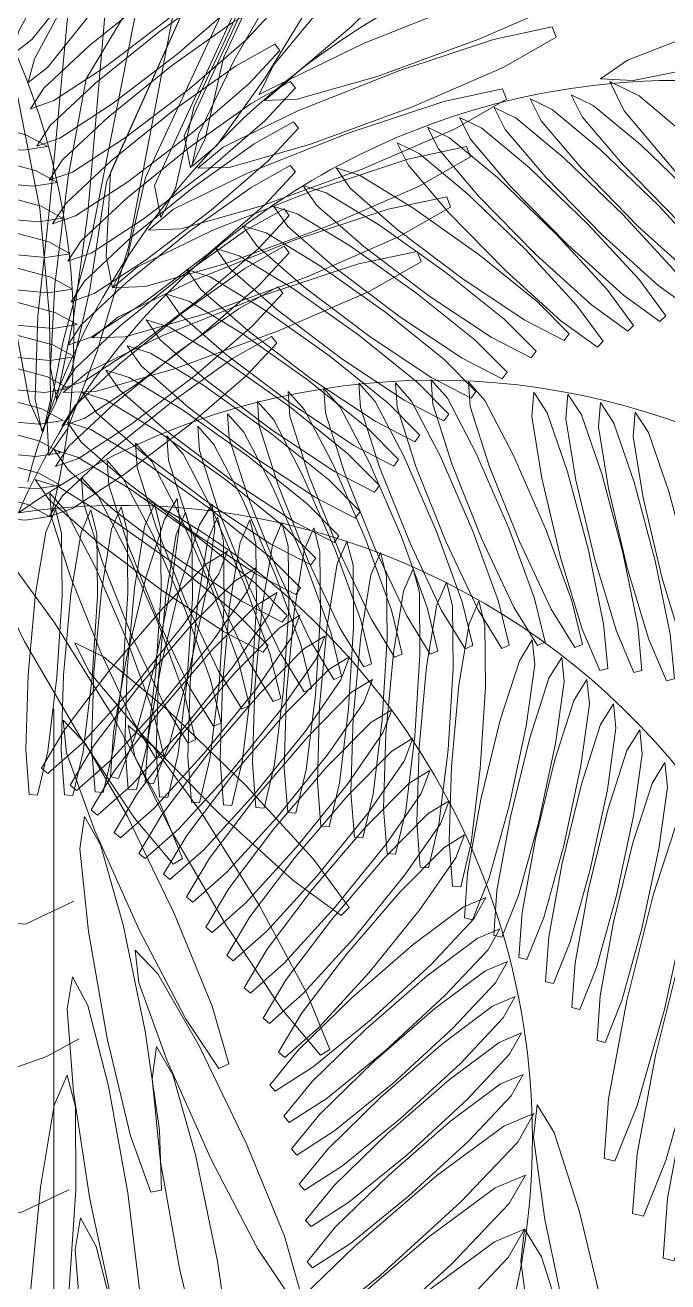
# Model space of a CAD drawing. Header units: inches. Extents: x 26.6 to 66.9, y -8.9 to 33.5.
# Drawn here: x 55.522 to 55.942, y 25.428 to 26.249 of the extents above; entities that cross this region are included whole.
import ezdxf

# ---------------------------------------------------------------- set-up
doc = ezdxf.new("R2010")
doc.units = ezdxf.units.IN
doc.header["$MEASUREMENT"] = 0
doc.layers.add('19', color=106, linetype='Continuous')
doc.layers.add('TREE E 1 75', color=9, linetype='Continuous', lineweight=5, transparency=0.6)

# ---------------------------------------------------------------- blocks, each defined once
blk = doc.blocks.new('A$C40756668')
at = {"layer": 'TREE E 1 75'}
for points in [[(2.1078, 0), (2.0256, 0.3122), (2.0256, 0.4407), (1.9613, 0.8475), (1.9399, 1.2116), (1.9184, 1.6827), (1.9185, 2.58), (1.9445, 3.2683), (1.9055, 3.6579), (1.8535, 4.476), (1.853, 4.8345), (1.879, 5.1851), (1.866, 5.4708), (1.7899, 6.0084), (1.788, 6.237), (1.747, 6.5437), (1.747, 6.6936), (1.747, 7.6254)], [(1.6567, 7.3499), (1.71, 7.3446), (1.7734, 7.3746)], [(1.6506, 7.156), (1.69, 7.1546), (1.7367, 7.1712), (1.7801, 7.1946)], [(1.6448, 6.9738), (1.7033, 6.9679), (1.7667, 6.9979)]]:
    blk.add_lwpolyline(points, dxfattribs=at)
for points in [[(1.7407, 7.9561, 0), (1.7385, 7.9987, 0), (1.7592, 8.1053, 0), (1.7962, 8.2421, 0), (2.251, 10.5388, 0), (2.2839, 10.6099, 0), (2.2977, 10.606, 0), (2.3249, 10.7345, 0), (1.8447, 8.2283, 0), (1.8038, 8.0926, 0), (1.765, 7.9911, 0), (1.7407, 7.9561, 0)], [(1.7334, 7.9872, 0), (1.7156, 8.0259, 0), (1.6953, 8.1326, 0), (1.6789, 8.2734, 0), (1.4174, 9.975, 0), (1.4216, 10.0532, 0), (1.4359, 10.0547, 0), (1.4853, 9.5074, 0), (1.7291, 8.2785, 0), (1.7414, 8.1373, 0), (1.743, 8.0287, 0), (1.7334, 7.9872, 0)], [(1.7316, 7.9879, 0), (1.7228, 8.0296, 0), (1.7265, 8.1381, 0), (1.7416, 8.279, 0), (1.8753, 9.692, 0), (1.8966, 9.7674, 0), (1.9108, 9.7657, 0), (1.9135, 9.6874, 0), (1.7916, 8.2729, 0), (1.7725, 8.1325, 0), (1.7501, 8.0262, 0), (1.7316, 7.9879, 0)], [(1.9257, 8.3315, 0), (1.9448, 8.3695, 0), (1.9689, 8.4754, 0), (2.1073, 8.7734, 0), (2.1192, 8.9032, 0), (2.1178, 8.9815, 0), (2.1036, 8.9835, 0), (2.081, 8.9085, 0), (2.0573, 8.7803, 0), (2.04, 8.6396, 0), (1.9175, 8.3733, 0), (1.9257, 8.3315, 0)], [(1.887, 8.2667, 0), (1.9061, 8.3048, 0), (1.9302, 8.4107, 0), (2.0686, 8.7086, 0), (2.0805, 8.8385, 0), (2.0791, 8.9168, 0), (2.0649, 8.9187, 0), (2.0423, 8.8437, 0), (2.0186, 8.7155, 0), (2.0013, 8.5749, 0), (1.8788, 8.3086, 0), (1.887, 8.2667, 0)], [(1.8237, 8.1752, 0), (1.8429, 8.2132, 0), (1.867, 8.3191, 0), (2.0054, 8.6171, 0), (2.0172, 8.7469, 0), (2.0159, 8.8252, 0), (2.0016, 8.8272, 0), (1.9791, 8.7522, 0), (1.9554, 8.624, 0), (1.8211, 8.3255, 0), (1.8156, 8.217, 0), (1.8237, 8.1752, 0)], [(1.6933, 8.4798, 0), (1.7015, 8.5107, 0), (1.7405, 8.5822, 0), (1.798, 8.6716, 0), (1.8558, 8.7504, 0), (1.8954, 8.7938, 0), (1.9044, 8.7878, 0), (1.8798, 8.7345, 0), (1.8295, 8.6506, 0), (1.7694, 8.5629, 0), (1.7187, 8.4993, 0), (1.6933, 8.4798, 0)], [(2.0154, 8.4275, 0), (2.0536, 8.4465, 0), (2.1364, 8.5168, 0), (2.2375, 8.616, 0), (2.3249, 8.7128, 0), (2.3707, 8.7763, 0), (2.3605, 8.7864, 0), (2.2975, 8.7399, 0), (2.2017, 8.6515, 0), (2.1034, 8.5494, 0), (2.034, 8.4659, 0), (2.0154, 8.4275, 0)], [(1.9276, 8.3333, 0), (1.96, 8.361, 0), (2.0232, 8.4494, 0), (2.0971, 8.5703, 0), (2.1583, 8.6854, 0), (2.1873, 8.7581, 0), (2.1749, 8.7655, 0), (2.1251, 8.705, 0), (2.0537, 8.596, 0), (1.9833, 8.473, 0), (1.9363, 8.3751, 0), (1.9276, 8.3333, 0)], [(1.7137, 8.4432, 0), (1.7218, 8.4741, 0), (1.7608, 8.5456, 0), (1.8183, 8.635, 0), (1.8761, 8.7139, 0), (1.9158, 8.7572, 0), (1.9247, 8.7513, 0), (1.9002, 8.6979, 0), (1.8499, 8.6141, 0), (1.7898, 8.5264, 0), (1.739, 8.4627, 0), (1.7137, 8.4432, 0)], [(1.7512, 8.0288, 0), (1.7703, 8.0669, 0), (1.7944, 8.1728, 0), (1.8158, 8.3129, 0), (1.9447, 8.6006, 0), (1.9433, 8.6789, 0), (1.9291, 8.6809, 0), (1.7896, 8.448, 0), (1.7658, 8.3198, 0), (1.7485, 8.1791, 0), (1.743, 8.0707, 0), (1.7512, 8.0288, 0)], [(1.7169, 8.4088, 0), (1.7343, 8.4356, 0), (1.7938, 8.4913, 0), (1.8764, 8.5581, 0), (1.956, 8.6149, 0), (2.0073, 8.6436, 0), (2.0139, 8.6351, 0), (1.9739, 8.5922, 0), (1.8998, 8.5283, 0), (1.8153, 8.4639, 0), (1.7471, 8.4194, 0), (1.7169, 8.4088, 0)], [(2.0223, 8.4197, 0), (2.055, 8.4469, 0), (2.1527, 8.4943, 0), (2.2844, 8.5468, 0), (2.4082, 8.5877, 0), (2.4848, 8.604, 0), (2.4899, 8.5906, 0), (2.4219, 8.5517, 0), (2.3024, 8.4997, 0), (2.1693, 8.451, 0), (2.0649, 8.4212, 0), (2.0223, 8.4197, 0)], [(1.725, 8.3601, 0), (1.7424, 8.3869, 0), (1.8019, 8.4425, 0), (1.8846, 8.5094, 0), (1.9642, 8.5661, 0), (2.0154, 8.5949, 0), (2.0221, 8.5864, 0), (1.982, 8.5434, 0), (1.9079, 8.4796, 0), (1.8234, 8.4152, 0), (1.7552, 8.3706, 0), (1.725, 8.3601, 0)], [(2.4614, 8.4478, 0), (2.504, 8.4458, 0), (2.6105, 8.4671, 0), (2.7471, 8.5047, 0), (2.8705, 8.5469, 0), (2.9414, 8.5802, 0), (2.9374, 8.5939, 0), (2.8597, 8.5839, 0), (2.733, 8.5532, 0), (2.5975, 8.5116, 0), (2.4963, 8.4723, 0), (2.4614, 8.4478, 0)], [(1.7413, 8.3154, 0), (1.7587, 8.3422, 0), (1.8182, 8.3978, 0), (1.9008, 8.4647, 0), (1.9804, 8.5215, 0), (2.0317, 8.5502, 0), (2.0383, 8.5417, 0), (1.9983, 8.4987, 0), (1.9242, 8.4349, 0), (1.8396, 8.3705, 0), (1.7715, 8.3259, 0), (1.7413, 8.3154, 0)], [(1.9355, 8.3312, 0), (1.9682, 8.3585, 0), (2.066, 8.4059, 0), (2.1976, 8.4583, 0), (2.3214, 8.4992, 0), (2.398, 8.5156, 0), (2.4031, 8.5021, 0), (2.3351, 8.4632, 0), (2.2156, 8.4112, 0), (2.0825, 8.3626, 0), (1.9781, 8.3328, 0), (1.9355, 8.3312, 0)], [(1.7454, 8.2585, 0), (1.7628, 8.2853, 0), (1.8222, 8.341, 0), (1.9049, 8.4078, 0), (1.9845, 8.4646, 0), (2.0357, 8.4933, 0), (2.0424, 8.4848, 0), (2.0023, 8.4419, 0), (1.9283, 8.378, 0), (1.8437, 8.3136, 0), (1.7755, 8.2691, 0), (1.7454, 8.2585, 0)], [(1.7657, 8.2098, 0), (1.7831, 8.2366, 0), (1.8426, 8.2922, 0), (1.9252, 8.359, 0), (2.0048, 8.4158, 0), (2.0561, 8.4446, 0), (2.0627, 8.4361, 0), (2.0226, 8.3931, 0), (1.9486, 8.3293, 0), (1.864, 8.2649, 0), (1.7959, 8.2203, 0), (1.7657, 8.2098, 0)], [(1.8707, 8.2504, 0), (1.9035, 8.2776, 0), (2.0012, 8.325, 0), (2.1328, 8.3775, 0), (2.2566, 8.4184, 0), (2.3332, 8.4347, 0), (2.3383, 8.4213, 0), (2.2704, 8.3824, 0), (2.1508, 8.3303, 0), (2.0177, 8.2817, 0), (1.9133, 8.2519, 0), (1.8707, 8.2504, 0)], [(2.4733, 8.4443, 0), (2.5116, 8.4255, 0), (2.5948, 8.3556, 0), (2.6964, 8.2569, 0), (2.7843, 8.1606, 0), (2.8305, 8.0973, 0), (2.8203, 8.0872, 0), (2.757, 8.1334, 0), (2.6607, 8.2212, 0), (2.562, 8.3228, 0), (2.4921, 8.406, 0), (2.4733, 8.4443, 0)], [(1.7388, 8.3596, 0), (1.7108, 8.375, 0), (1.6322, 8.3962, 0), (1.5278, 8.4163, 0), (1.4309, 8.429, 0), (1.3721, 8.4302, 0), (1.3702, 8.4196, 0), (1.4258, 8.4005, 0), (1.5212, 8.379, 0), (1.6261, 8.3619, 0), (1.7072, 8.3547, 0), (1.7388, 8.3596, 0)], [(2.3692, 8.4219, 0), (2.398, 8.4079, 0), (2.4606, 8.3558, 0), (2.5372, 8.2822, 0), (2.6035, 8.2103, 0), (2.6384, 8.163, 0), (2.6308, 8.1553, 0), (2.5832, 8.1897, 0), (2.5106, 8.2553, 0), (2.4362, 8.3311, 0), (2.3835, 8.3932, 0), (2.3692, 8.4219, 0)], [(2.4231, 8.4271, 0), (2.4518, 8.4132, 0), (2.5145, 8.3611, 0), (2.5911, 8.2874, 0), (2.6573, 8.2155, 0), (2.6922, 8.1683, 0), (2.6846, 8.1606, 0), (2.637, 8.195, 0), (2.5644, 8.2605, 0), (2.49, 8.3364, 0), (2.4373, 8.3985, 0), (2.4231, 8.4271, 0)], [(2.3224, 8.4105, 0), (2.3511, 8.3966, 0), (2.4138, 8.3445, 0), (2.4904, 8.2708, 0), (2.5566, 8.1989, 0), (2.5915, 8.1516, 0), (2.5839, 8.144, 0), (2.5363, 8.1784, 0), (2.4637, 8.2439, 0), (2.3893, 8.3198, 0), (2.3366, 8.3819, 0), (2.3224, 8.4105, 0)], [(1.7522, 8.3126, 0), (1.7242, 8.328, 0), (1.6456, 8.3492, 0), (1.5412, 8.3693, 0), (1.4443, 8.382, 0), (1.3855, 8.3832, 0), (1.3836, 8.3726, 0), (1.4392, 8.3535, 0), (1.5346, 8.332, 0), (1.6395, 8.3149, 0), (1.7206, 8.3077, 0), (1.7522, 8.3126, 0)], [(1.7697, 8.1569, 0), (1.7872, 8.1838, 0), (1.8466, 8.2394, 0), (1.9293, 8.3062, 0), (2.0089, 8.363, 0), (2.0601, 8.3917, 0), (2.0668, 8.3833, 0), (2.0267, 8.3403, 0), (1.9526, 8.2765, 0), (1.8681, 8.2121, 0), (1.7999, 8.1675, 0), (1.7697, 8.1569, 0)], [(2.2354, 8.385, 0), (2.2642, 8.371, 0), (2.3268, 8.3189, 0), (2.4034, 8.2453, 0), (2.4696, 8.1734, 0), (2.5045, 8.1261, 0), (2.4969, 8.1184, 0), (2.4493, 8.1528, 0), (2.3768, 8.2184, 0), (2.3023, 8.2942, 0), (2.2496, 8.3563, 0), (2.2354, 8.385, 0)], [(2.2772, 8.3976, 0), (2.306, 8.3837, 0), (2.3686, 8.3316, 0), (2.4452, 8.2579, 0), (2.5115, 8.186, 0), (2.5464, 8.1387, 0), (2.5388, 8.1311, 0), (2.4912, 8.1655, 0), (2.4186, 8.231, 0), (2.3442, 8.3069, 0), (2.2915, 8.369, 0), (2.2772, 8.3976, 0)], [(1.8237, 8.1752, 0), (1.8565, 8.2024, 0), (1.9542, 8.2498, 0), (2.0859, 8.3023, 0), (2.2096, 8.3431, 0), (2.2863, 8.3595, 0), (2.2914, 8.3461, 0), (2.2234, 8.3072, 0), (2.1039, 8.2551, 0), (1.9707, 8.2065, 0), (1.8663, 8.1767, 0), (1.8237, 8.1752, 0)], [(2.1957, 8.3642, 0), (2.2245, 8.3503, 0), (2.2871, 8.2982, 0), (2.3637, 8.2245, 0), (2.43, 8.1526, 0), (2.4648, 8.1054, 0), (2.4573, 8.0977, 0), (2.4096, 8.1321, 0), (2.3371, 8.1976, 0), (2.2626, 8.2735, 0), (2.2099, 8.3356, 0), (2.1957, 8.3642, 0)], [(1.7586, 8.2662, 0), (1.7306, 8.2817, 0), (1.652, 8.3028, 0), (1.5476, 8.3229, 0), (1.4507, 8.3356, 0), (1.3919, 8.3368, 0), (1.39, 8.3262, 0), (1.4456, 8.3071, 0), (1.541, 8.2856, 0), (1.6459, 8.2686, 0), (1.727, 8.2613, 0), (1.7586, 8.2662, 0)], [(1.7657, 8.1001, 0), (1.7831, 8.1269, 0), (1.8426, 8.1825, 0), (1.9252, 8.2494, 0), (2.0048, 8.3062, 0), (2.0561, 8.3349, 0), (2.0627, 8.3264, 0), (2.0226, 8.2834, 0), (1.9486, 8.2196, 0), (1.864, 8.1552, 0), (1.7959, 8.1106, 0), (1.7657, 8.1001, 0)], [(2.1158, 8.3315, 0), (2.1464, 8.322, 0), (2.216, 8.2797, 0), (2.3026, 8.2181, 0), (2.3788, 8.1568, 0), (2.4202, 8.1152, 0), (2.4139, 8.1065, 0), (2.3617, 8.1335, 0), (2.2803, 8.1876, 0), (2.1954, 8.2517, 0), (2.1341, 8.3053, 0), (2.1158, 8.3315, 0)], [(2.0726, 8.3087, 0), (2.1031, 8.2992, 0), (2.1727, 8.2569, 0), (2.2594, 8.1953, 0), (2.3355, 8.134, 0), (2.377, 8.0924, 0), (2.3706, 8.0837, 0), (2.3185, 8.1107, 0), (2.237, 8.1648, 0), (2.1522, 8.2289, 0), (2.0909, 8.2825, 0), (2.0726, 8.3087, 0)], [(1.7685, 8.2195, 0), (1.7405, 8.235, 0), (1.6619, 8.2561, 0), (1.5575, 8.2762, 0), (1.4606, 8.2889, 0), (1.4018, 8.2901, 0), (1.3999, 8.2795, 0), (1.4555, 8.2604, 0), (1.5509, 8.239, 0), (1.6558, 8.2219, 0), (1.7369, 8.2146, 0), (1.7685, 8.2195, 0)], [(1.7978, 8.1096, 0), (1.8306, 8.1369, 0), (1.9283, 8.1843, 0), (2.0599, 8.2367, 0), (2.1837, 8.2776, 0), (2.2603, 8.2939, 0), (2.2654, 8.2805, 0), (2.1974, 8.2416, 0), (2.0779, 8.1896, 0), (1.9448, 8.141, 0), (1.8404, 8.1111, 0), (1.7978, 8.1096, 0)], [(1.7575, 8.0432, 0), (1.775, 8.07, 0), (1.8344, 8.1257, 0), (1.9171, 8.1925, 0), (1.9967, 8.2493, 0), (2.0479, 8.278, 0), (2.0546, 8.2695, 0), (2.0145, 8.2266, 0), (1.9404, 8.1627, 0), (1.8559, 8.0983, 0), (1.7877, 8.0538, 0), (1.7575, 8.0432, 0)], [(2.0347, 8.2813, 0), (2.0652, 8.2718, 0), (2.1348, 8.2295, 0), (2.2214, 8.1679, 0), (2.2976, 8.1066, 0), (2.3391, 8.065, 0), (2.3327, 8.0563, 0), (2.2805, 8.0833, 0), (2.1991, 8.1374, 0), (2.1142, 8.2015, 0), (2.053, 8.2551, 0), (2.0347, 8.2813, 0)], [(1.9941, 8.2562, 0), (2.0246, 8.2467, 0), (2.0942, 8.2044, 0), (2.1808, 8.1428, 0), (2.257, 8.0815, 0), (2.2985, 8.0399, 0), (2.2921, 8.0312, 0), (2.2399, 8.0582, 0), (2.1585, 8.1123, 0), (2.0737, 8.1763, 0), (2.0124, 8.23, 0), (1.9941, 8.2562, 0)], [(1.7714, 8.1734, 0), (1.7434, 8.1889, 0), (1.6648, 8.21, 0), (1.5604, 8.2301, 0), (1.4635, 8.2428, 0), (1.4047, 8.2441, 0), (1.4029, 8.2335, 0), (1.4584, 8.2144, 0), (1.5538, 8.1929, 0), (1.6587, 8.1758, 0), (1.7398, 8.1686, 0), (1.7714, 8.1734, 0)], [(1.7575, 7.9945, 0), (1.775, 8.0213, 0), (1.8344, 8.0769, 0), (1.9171, 8.1437, 0), (1.9967, 8.2005, 0), (2.0479, 8.2293, 0), (2.0546, 8.2208, 0), (2.0145, 8.1778, 0), (1.9404, 8.114, 0), (1.8559, 8.0496, 0), (1.7877, 8.005, 0), (1.7575, 7.9945, 0)], [(1.7592, 8.0383, 0), (1.792, 8.0655, 0), (1.8897, 8.1129, 0), (2.0214, 8.1654, 0), (2.1451, 8.2063, 0), (2.2218, 8.2226, 0), (2.2269, 8.2092, 0), (2.1589, 8.1703, 0), (2.0394, 8.1183, 0), (1.9063, 8.0696, 0), (1.8018, 8.0398, 0), (1.7592, 8.0383, 0)], [(1.9588, 8.2265, 0), (1.9893, 8.2169, 0), (2.0589, 8.1747, 0), (2.1455, 8.1131, 0), (2.2217, 8.0518, 0), (2.2632, 8.0102, 0), (2.2568, 8.0015, 0), (2.2046, 8.0285, 0), (2.1232, 8.0826, 0), (2.0383, 8.1466, 0), (1.977, 8.2003, 0), (1.9588, 8.2265, 0)], [(1.7778, 8.1271, 0), (1.7499, 8.1425, 0), (1.6712, 8.1637, 0), (1.5668, 8.1838, 0), (1.4699, 8.1964, 0), (1.4111, 8.1977, 0), (1.4093, 8.1871, 0), (1.4648, 8.168, 0), (1.5602, 8.1465, 0), (1.6651, 8.1294, 0), (1.7462, 8.1222, 0), (1.7778, 8.1271, 0)], [(1.9208, 8.1991, 0), (1.9513, 8.1895, 0), (2.0209, 8.1473, 0), (2.1076, 8.0857, 0), (2.1837, 8.0244, 0), (2.2252, 7.9828, 0), (2.2188, 7.9741, 0), (2.1667, 8.0011, 0), (2.0852, 8.0552, 0), (2.0004, 8.1192, 0), (1.9391, 8.1729, 0), (1.9208, 8.1991, 0)], [(1.7494, 7.9417, 0), (1.7668, 7.9685, 0), (1.8263, 8.0241, 0), (1.909, 8.0909, 0), (1.9885, 8.1477, 0), (2.0398, 8.1764, 0), (2.0464, 8.168, 0), (2.0064, 8.125, 0), (1.9323, 8.0612, 0), (1.8478, 7.9968, 0), (1.7796, 7.9522, 0), (1.7494, 7.9417, 0)], [(1.7741, 8.0851, 0), (1.7461, 8.1006, 0), (1.6674, 8.1217, 0), (1.5631, 8.1418, 0), (1.4661, 8.1545, 0), (1.4074, 8.1557, 0), (1.4055, 8.1451, 0), (1.4611, 8.1261, 0), (1.5564, 8.1046, 0), (1.6613, 8.0875, 0), (1.7425, 8.0802, 0), (1.7741, 8.0851, 0)], [(1.8931, 8.1674, 0), (1.9236, 8.1578, 0), (1.9932, 8.1156, 0), (2.0799, 8.054, 0), (2.156, 7.9927, 0), (2.1975, 7.9511, 0), (2.1911, 7.9424, 0), (2.1389, 7.9694, 0), (2.0575, 8.0235, 0), (1.9727, 8.0875, 0), (1.9114, 8.1412, 0), (1.8931, 8.1674, 0)], [(1.868, 8.1334, 0), (1.8985, 8.1238, 0), (1.9681, 8.0816, 0), (2.0548, 8.02, 0), (2.1309, 7.9587, 0), (2.1724, 7.9171, 0), (2.166, 7.9084, 0), (2.1138, 7.9354, 0), (2.0324, 7.9895, 0), (1.9476, 8.0535, 0), (1.8863, 8.1072, 0), (1.868, 8.1334, 0)], [(1.7668, 8.0435, 0), (1.7388, 8.059, 0), (1.6602, 8.0801, 0), (1.5558, 8.1002, 0), (1.4589, 8.1129, 0), (1.4001, 8.1141, 0), (1.3982, 8.1035, 0), (1.4538, 8.0844, 0), (1.5492, 8.0629, 0), (1.6541, 8.0459, 0), (1.7352, 8.0386, 0), (1.7668, 8.0435, 0)], [(1.7413, 7.8767, 0), (1.7587, 7.9035, 0), (1.8182, 7.9591, 0), (1.9008, 8.0259, 0), (1.9804, 8.0827, 0), (2.0317, 8.1115, 0), (2.0383, 8.103, 0), (1.9983, 8.06, 0), (1.9242, 7.9962, 0), (1.8396, 7.9318, 0), (1.7715, 7.8872, 0), (1.7413, 7.8767, 0)], [(1.8429, 8.0994, 0), (1.8734, 8.0898, 0), (1.943, 8.0476, 0), (2.0297, 7.986, 0), (2.1058, 7.9247, 0), (2.1473, 7.8831, 0), (2.1409, 7.8744, 0), (2.0888, 7.9014, 0), (2.0073, 7.9555, 0), (1.9225, 8.0195, 0), (1.8612, 8.0731, 0), (1.8429, 8.0994, 0)], [(1.7596, 8.0019, 0), (1.7316, 8.0173, 0), (1.6529, 8.0385, 0), (1.5486, 8.0586, 0), (1.4516, 8.0712, 0), (1.3929, 8.0725, 0), (1.391, 8.0619, 0), (1.4466, 8.0428, 0), (1.5419, 8.0213, 0), (1.6468, 8.0042, 0), (1.728, 7.997, 0), (1.7596, 8.0019, 0)], [(1.8152, 8.0677, 0), (1.8457, 8.0581, 0), (1.9153, 8.0159, 0), (2.002, 7.9543, 0), (2.0781, 7.893, 0), (2.1196, 7.8514, 0), (2.1132, 7.8427, 0), (2.061, 7.8697, 0), (1.9796, 7.9238, 0), (1.8948, 7.9878, 0), (1.8335, 8.0414, 0), (1.8152, 8.0677, 0)], [(2.24, 8.055, 0), (2.2612, 8.0311, 0), (2.2989, 7.9589, 0), (2.3413, 7.8614, 0), (2.3748, 7.7696, 0), (2.3888, 7.7125, 0), (2.3788, 7.7084, 0), (2.3481, 7.7584, 0), (2.3064, 7.8468, 0), (2.2669, 7.9455, 0), (2.2421, 8.0231, 0), (2.24, 8.055, 0)], [(1.7848, 8.0383, 0), (1.8153, 8.0287, 0), (1.885, 7.9865, 0), (1.9716, 7.9249, 0), (2.0477, 7.8636, 0), (2.0892, 7.822, 0), (2.0829, 7.8133, 0), (2.0307, 7.8403, 0), (1.9492, 7.8944, 0), (1.8644, 7.9584, 0), (1.8031, 8.0121, 0), (1.7848, 8.0383, 0)], [(2.0534, 8.0396, 0), (2.0745, 8.0157, 0), (2.1123, 7.9435, 0), (2.1546, 7.846, 0), (2.1881, 7.7542, 0), (2.2021, 7.6971, 0), (2.1922, 7.693, 0), (2.1615, 7.7431, 0), (2.1197, 7.8315, 0), (2.0802, 7.9301, 0), (2.0555, 8.0077, 0), (2.0534, 8.0396, 0)], [(2.1, 8.0435, 0), (2.1212, 8.0195, 0), (2.159, 7.9474, 0), (2.2013, 7.8499, 0), (2.2348, 7.758, 0), (2.2488, 7.701, 0), (2.2388, 7.6968, 0), (2.2081, 7.7469, 0), (2.1664, 7.8353, 0), (2.1269, 7.934, 0), (2.1021, 8.0116, 0), (2.1, 8.0435, 0)], [(2.1456, 8.0507, 0), (2.1668, 8.0267, 0), (2.2046, 7.9546, 0), (2.2469, 7.8571, 0), (2.2804, 7.7652, 0), (2.2944, 7.7081, 0), (2.2844, 7.704, 0), (2.2537, 7.7541, 0), (2.212, 7.8425, 0), (2.1725, 7.9412, 0), (2.1477, 8.0188, 0), (2.1456, 8.0507, 0)], [(2.1933, 8.0512, 0), (2.2145, 8.0272, 0), (2.2523, 7.9551, 0), (2.2946, 7.8576, 0), (2.3281, 7.7657, 0), (2.3421, 7.7087, 0), (2.3322, 7.7045, 0), (2.3014, 7.7546, 0), (2.2597, 7.843, 0), (2.2202, 7.9417, 0), (2.1955, 8.0193, 0), (2.1933, 8.0512, 0)], [(2.2888, 8.0522, 0), (2.31, 8.0282, 0), (2.3477, 7.9561, 0), (2.3901, 7.8586, 0), (2.4236, 7.7667, 0), (2.4375, 7.7097, 0), (2.4276, 7.7055, 0), (2.3969, 7.7556, 0), (2.3552, 7.844, 0), (2.3156, 7.9427, 0), (2.2909, 8.0203, 0), (2.2888, 8.0522, 0)], [(2.3741, 8.0389, 0), (2.3915, 8.0121, 0), (2.4182, 7.9351, 0), (2.4457, 7.8325, 0), (2.4652, 7.7367, 0), (2.4706, 7.6782, 0), (2.4602, 7.6755, 0), (2.4372, 7.7296, 0), (2.409, 7.8232, 0), (2.3845, 7.9266, 0), (2.3714, 8.007, 0), (2.3741, 8.0389, 0)], [(1.7558, 7.9599, 0), (1.7278, 7.9754, 0), (1.6492, 7.9965, 0), (1.5448, 8.0166, 0), (1.4478, 8.0293, 0), (1.3891, 8.0305, 0), (1.3872, 8.0199, 0), (1.4428, 8.0009, 0), (1.5382, 7.9794, 0), (1.6431, 7.9623, 0), (1.7242, 7.955, 0), (1.7558, 7.9599, 0)], [(2.0132, 8.0268, 0), (2.0344, 8.0029, 0), (2.0722, 7.9307, 0), (2.1145, 7.8332, 0), (2.148, 7.7414, 0), (2.162, 7.6843, 0), (2.1521, 7.6802, 0), (2.1213, 7.7303, 0), (2.0796, 7.8187, 0), (2.0401, 7.9173, 0), (2.0154, 7.9949, 0), (2.0132, 8.0268, 0)], [(2.4187, 8.0361, 0), (2.4362, 8.0093, 0), (2.4629, 7.9324, 0), (2.4903, 7.8297, 0), (2.5099, 7.7339, 0), (2.5153, 7.6754, 0), (2.5049, 7.6728, 0), (2.4819, 7.7268, 0), (2.4537, 7.8204, 0), (2.4291, 7.9239, 0), (2.4161, 8.0043, 0), (2.4187, 8.0361, 0)], [(2.4611, 8.0253, 0), (2.4785, 7.9985, 0), (2.5052, 7.9216, 0), (2.5327, 7.8189, 0), (2.5523, 7.7231, 0), (2.5577, 7.6646, 0), (2.5472, 7.662, 0), (2.5243, 7.716, 0), (2.496, 7.8097, 0), (2.4715, 7.9131, 0), (2.4585, 7.9935, 0), (2.4611, 8.0253, 0)], [(1.9742, 8.0107, 0), (1.9954, 7.9868, 0), (2.0331, 7.9146, 0), (2.0755, 7.8171, 0), (2.109, 7.7252, 0), (2.1229, 7.6682, 0), (2.113, 7.664, 0), (2.0823, 7.7141, 0), (2.0406, 7.8025, 0), (2.001, 7.9012, 0), (1.9763, 7.9788, 0), (1.9742, 8.0107, 0)], [(2.5064, 8.013, 0), (2.5238, 7.9862, 0), (2.5505, 7.9093, 0), (2.578, 7.8066, 0), (2.5976, 7.7108, 0), (2.603, 7.6523, 0), (2.5925, 7.6497, 0), (2.5695, 7.7038, 0), (2.5413, 7.7974, 0), (2.5168, 7.9008, 0), (2.5038, 7.9812, 0), (2.5064, 8.013, 0)], [(1.765, 7.9996, 0), (1.7955, 7.9901, 0), (1.8652, 7.9478, 0), (1.9518, 7.8863, 0), (2.0279, 7.825, 0), (2.0694, 7.7833, 0), (2.0631, 7.7747, 0), (2.0109, 7.8016, 0), (1.9294, 7.8558, 0), (1.8446, 7.9198, 0), (1.7833, 7.9734, 0), (1.765, 7.9996, 0)], [(1.9351, 7.9946, 0), (1.9563, 7.9706, 0), (1.9941, 7.8984, 0), (2.0364, 7.801, 0), (2.0699, 7.7091, 0), (2.0839, 7.652, 0), (2.074, 7.6479, 0), (2.0432, 7.698, 0), (2.0015, 7.7864, 0), (1.962, 7.8851, 0), (1.9373, 7.9627, 0), (1.9351, 7.9946, 0)], [(1.7555, 7.9177, 0), (1.7276, 7.9331, 0), (1.6489, 7.9543, 0), (1.5445, 7.9744, 0), (1.4476, 7.987, 0), (1.3888, 7.9883, 0), (1.387, 7.9777, 0), (1.4425, 7.9586, 0), (1.5379, 7.9371, 0), (1.6428, 7.92, 0), (1.7239, 7.9128, 0), (1.7555, 7.9177, 0)], [(1.895, 7.9818, 0), (1.9162, 7.9578, 0), (1.954, 7.8856, 0), (1.9963, 7.7882, 0), (2.0298, 7.6963, 0), (2.0438, 7.6392, 0), (2.0338, 7.6351, 0), (2.0031, 7.6852, 0), (1.9614, 7.7736, 0), (1.9219, 7.8723, 0), (1.8971, 7.9499, 0), (1.895, 7.9818, 0)], [(1.7475, 7.9637, 0), (1.778, 7.9541, 0), (1.8477, 7.9119, 0), (1.9343, 7.8503, 0), (2.0104, 7.789, 0), (2.0519, 7.7474, 0), (2.0456, 7.7387, 0), (1.9934, 7.7657, 0), (1.9119, 7.8198, 0), (1.8271, 7.8838, 0), (1.7658, 7.9375, 0), (1.7475, 7.9637, 0)], [(1.8538, 7.9723, 0), (1.875, 7.9484, 0), (1.9128, 7.8762, 0), (1.9551, 7.7787, 0), (1.9886, 7.6868, 0), (2.0026, 7.6298, 0), (1.9926, 7.6256, 0), (1.9619, 7.6757, 0), (1.9202, 7.7641, 0), (1.8807, 7.8628, 0), (1.8559, 7.9404, 0), (1.8538, 7.9723, 0)], [(1.7413, 7.8767, 0), (1.7133, 7.8921, 0), (1.6347, 7.9133, 0), (1.5303, 7.9334, 0), (1.4333, 7.946, 0), (1.3746, 7.9473, 0), (1.3727, 7.9367, 0), (1.4283, 7.9176, 0), (1.5237, 7.8961, 0), (1.6286, 7.879, 0), (1.7097, 7.8718, 0), (1.7413, 7.8767, 0)], [(1.8169, 7.9495, 0), (1.8381, 7.9255, 0), (1.8759, 7.8534, 0), (1.9182, 7.7559, 0), (1.9517, 7.664, 0), (1.9657, 7.6069, 0), (1.9557, 7.6028, 0), (1.925, 7.6529, 0), (1.8833, 7.7413, 0), (1.8438, 7.84, 0), (1.819, 7.9176, 0), (1.8169, 7.9495, 0)], [(1.7228, 7.9247, 0), (1.7533, 7.9152, 0), (1.8229, 7.8729, 0), (1.9095, 7.8113, 0), (1.9857, 7.75, 0), (2.0272, 7.7084, 0), (2.0208, 7.6997, 0), (1.9686, 7.7267, 0), (1.8872, 7.7808, 0), (1.8024, 7.8449, 0), (1.7411, 7.8985, 0), (1.7228, 7.9247, 0)], [(1.7833, 7.9277, 0), (1.8045, 7.9038, 0), (1.8423, 7.8316, 0), (1.8846, 7.7341, 0), (1.9181, 7.6422, 0), (1.9321, 7.5852, 0), (1.9222, 7.581, 0), (1.8914, 7.6311, 0), (1.8497, 7.7195, 0), (1.8102, 7.8182, 0), (1.7855, 7.8958, 0), (1.7833, 7.9277, 0)], [(1.742, 7.9072, 0), (1.7632, 7.8832, 0), (1.801, 7.8111, 0), (1.8433, 7.7136, 0), (1.8768, 7.6217, 0), (1.8908, 7.5646, 0), (1.8808, 7.5605, 0), (1.8501, 7.6106, 0), (1.8084, 7.699, 0), (1.7689, 7.7977, 0), (1.7441, 7.8753, 0), (1.742, 7.9072, 0)], [(1.9084, 7.9001, 0), (1.9118, 7.8683, 0), (1.9009, 7.7876, 0), (1.879, 7.6835, 0), (1.8532, 7.5892, 0), (1.8316, 7.5346, 0), (1.8211, 7.537, 0), (1.825, 7.5956, 0), (1.8421, 7.6919, 0), (1.867, 7.7952, 0), (1.8917, 7.8728, 0), (1.9084, 7.9001, 0)], [(1.8785, 7.8927, 0), (1.8864, 7.8618, 0), (1.8872, 7.7803, 0), (1.8806, 7.6743, 0), (1.8686, 7.5772, 0), (1.8551, 7.5201, 0), (1.8443, 7.5209, 0), (1.8398, 7.5795, 0), (1.8428, 7.6772, 0), (1.8525, 7.783, 0), (1.8658, 7.8634, 0), (1.8785, 7.8927, 0)], [(1.954, 7.8929, 0), (1.9574, 7.8611, 0), (1.9465, 7.7804, 0), (1.9246, 7.6764, 0), (1.8988, 7.5821, 0), (1.8772, 7.5275, 0), (1.8667, 7.5298, 0), (1.8706, 7.5884, 0), (1.8877, 7.6847, 0), (1.9126, 7.7881, 0), (1.9373, 7.8657, 0), (1.954, 7.8929, 0)], [(1.7492, 7.8856, 0), (1.7572, 7.8547, 0), (1.758, 7.7732, 0), (1.7513, 7.6671, 0), (1.7394, 7.5701, 0), (1.7259, 7.5129, 0), (1.7151, 7.5138, 0), (1.7106, 7.5723, 0), (1.7136, 7.6701, 0), (1.7233, 7.7759, 0), (1.7366, 7.8563, 0), (1.7492, 7.8856, 0)], [(1.7954, 7.8851, 0), (1.8034, 7.8542, 0), (1.8041, 7.7727, 0), (1.7975, 7.6666, 0), (1.7855, 7.5696, 0), (1.772, 7.5124, 0), (1.7613, 7.5133, 0), (1.7567, 7.5718, 0), (1.7598, 7.6696, 0), (1.7695, 7.7754, 0), (1.7828, 7.8558, 0), (1.7954, 7.8851, 0)], [(1.8352, 7.8892, 0), (1.8432, 7.8583, 0), (1.8439, 7.7768, 0), (1.8373, 7.6707, 0), (1.8253, 7.5737, 0), (1.8118, 7.5165, 0), (1.8011, 7.5174, 0), (1.7965, 7.5759, 0), (1.7996, 7.6736, 0), (1.8093, 7.7795, 0), (1.8226, 7.8599, 0), (1.8352, 7.8892, 0)], [(1.9194, 7.8824, 0), (1.9274, 7.8515, 0), (1.9282, 7.77, 0), (1.9215, 7.6639, 0), (1.9096, 7.5669, 0), (1.896, 7.5097, 0), (1.8853, 7.5106, 0), (1.8807, 7.5691, 0), (1.8838, 7.6669, 0), (1.8935, 7.7727, 0), (1.9068, 7.8531, 0), (1.9194, 7.8824, 0)], [(1.961, 7.8756, 0), (1.969, 7.8446, 0), (1.9697, 7.7632, 0), (1.9631, 7.6571, 0), (1.9511, 7.5601, 0), (1.9376, 7.5029, 0), (1.9269, 7.5037, 0), (1.9223, 7.5623, 0), (1.9254, 7.66, 0), (1.9351, 7.7659, 0), (1.9483, 7.8462, 0), (1.961, 7.8756, 0)], [(2.0031, 7.8722, 0), (2.0111, 7.8412, 0), (2.0119, 7.7598, 0), (2.0052, 7.6537, 0), (1.9932, 7.5567, 0), (1.9797, 7.4995, 0), (1.969, 7.5003, 0), (1.9644, 7.5589, 0), (1.9675, 7.6566, 0), (1.9772, 7.7625, 0), (1.9905, 7.8428, 0), (2.0031, 7.8722, 0)], [(2.0452, 7.8688, 0), (2.0532, 7.8378, 0), (2.054, 7.7564, 0), (2.0473, 7.6503, 0), (2.0353, 7.5533, 0), (2.0218, 7.4961, 0), (2.0111, 7.4969, 0), (2.0065, 7.5555, 0), (2.0096, 7.6532, 0), (2.0193, 7.7591, 0), (2.0326, 7.8394, 0), (2.0452, 7.8688, 0)], [(2.0868, 7.8619, 0), (2.0947, 7.831, 0), (2.0955, 7.7495, 0), (2.0889, 7.6435, 0), (2.0769, 7.5464, 0), (2.0634, 7.4892, 0), (2.0527, 7.4901, 0), (2.0481, 7.5486, 0), (2.0511, 7.6464, 0), (2.0609, 7.7522, 0), (2.0741, 7.8326, 0), (2.0868, 7.8619, 0)], [(1.6518, 7.8527, 0), (1.6608, 7.8111, 0), (1.7087, 7.7136, 0), (1.7802, 7.5912, 0), (1.8526, 7.4828, 0), (1.9029, 7.4228, 0), (1.9152, 7.4302, 0), (1.8855, 7.5027, 0), (1.8234, 7.6173, 0), (1.7484, 7.7375, 0), (1.6844, 7.8253, 0), (1.6518, 7.8527, 0)], [(2.1301, 7.8441, 0), (2.138, 7.8132, 0), (2.1388, 7.7317, 0), (2.1322, 7.6256, 0), (2.1202, 7.5286, 0), (2.1067, 7.4714, 0), (2.096, 7.4723, 0), (2.0914, 7.5308, 0), (2.0944, 7.6286, 0), (2.1042, 7.7344, 0), (2.1174, 7.8148, 0), (2.1301, 7.8441, 0)], [(1.974, 7.8315, 0), (1.9626, 7.8017, 0), (1.9161, 7.7348, 0), (1.8494, 7.6521, 0), (1.7835, 7.5799, 0), (1.7394, 7.541, 0), (1.7311, 7.5479, 0), (1.7613, 7.5983, 0), (1.8203, 7.6763, 0), (1.8894, 7.757, 0), (1.9467, 7.8149, 0), (1.974, 7.8315, 0)], [(2.1739, 7.8298, 0), (2.1819, 7.7988, 0), (2.1827, 7.7174, 0), (2.176, 7.6113, 0), (2.1641, 7.5143, 0), (2.1506, 7.4571, 0), (2.1398, 7.4579, 0), (2.1353, 7.5165, 0), (2.1383, 7.6142, 0), (2.148, 7.7201, 0), (2.1613, 7.8004, 0), (2.1739, 7.8298, 0)], [(2.0114, 7.8094, 0), (2, 7.7795, 0), (1.9535, 7.7126, 0), (1.8867, 7.6299, 0), (1.8208, 7.5577, 0), (1.7767, 7.5189, 0), (1.7684, 7.5258, 0), (1.7986, 7.5762, 0), (1.8576, 7.6541, 0), (1.9267, 7.7349, 0), (1.9841, 7.7927, 0), (2.0114, 7.8094, 0)], [(2.2167, 7.8085, 0), (2.2246, 7.7776, 0), (2.2254, 7.6961, 0), (2.2188, 7.59, 0), (2.2068, 7.493, 0), (2.1933, 7.4358, 0), (2.1825, 7.4367, 0), (2.178, 7.4952, 0), (2.181, 7.5929, 0), (2.1908, 7.6988, 0), (2.204, 7.7792, 0), (2.2167, 7.8085, 0)], [(2.0388, 7.7773, 0), (2.0274, 7.7474, 0), (1.9809, 7.6805, 0), (1.9142, 7.5978, 0), (1.8483, 7.5256, 0), (1.8042, 7.4868, 0), (1.7959, 7.4936, 0), (1.8261, 7.5441, 0), (1.8851, 7.622, 0), (1.9542, 7.7027, 0), (2.0115, 7.7606, 0), (2.0388, 7.7773, 0)], [(2.26, 7.7907, 0), (2.2679, 7.7598, 0), (2.2687, 7.6783, 0), (2.2621, 7.5722, 0), (2.2501, 7.4752, 0), (2.2366, 7.418, 0), (2.2258, 7.4188, 0), (2.2213, 7.4774, 0), (2.2243, 7.5751, 0), (2.2341, 7.681, 0), (2.2473, 7.7613, 0), (2.26, 7.7907, 0)], [(2.3021, 7.766, 0), (2.3101, 7.735, 0), (2.3109, 7.6536, 0), (2.3042, 7.5475, 0), (2.2922, 7.4505, 0), (2.2787, 7.3933, 0), (2.268, 7.3941, 0), (2.2634, 7.4527, 0), (2.2665, 7.5504, 0), (2.2762, 7.6563, 0), (2.2895, 7.7366, 0), (2.3021, 7.766, 0)], [(2.0687, 7.7476, 0), (2.0573, 7.7178, 0), (2.0109, 7.6509, 0), (1.9441, 7.5682, 0), (1.8782, 7.496, 0), (1.8341, 7.4571, 0), (1.8258, 7.464, 0), (1.856, 7.5144, 0), (1.915, 7.5924, 0), (1.9841, 7.6731, 0), (2.0415, 7.731, 0), (2.0687, 7.7476, 0)], [(1.7745, 7.7119, 0), (1.7934, 7.6737, 0), (1.8636, 7.5908, 0), (1.9627, 7.4895, 0), (2.0593, 7.402, 0), (2.1227, 7.356, 0), (2.1329, 7.3662, 0), (2.0864, 7.4293, 0), (1.9982, 7.5253, 0), (1.8963, 7.6237, 0), (1.8129, 7.6932, 0), (1.7745, 7.7119, 0)], [(2.1011, 7.7205, 0), (2.0897, 7.6906, 0), (2.0433, 7.6238, 0), (1.9765, 7.5411, 0), (1.9106, 7.4688, 0), (1.8665, 7.43, 0), (1.8582, 7.4369, 0), (1.8884, 7.4873, 0), (1.9474, 7.5653, 0), (2.0165, 7.646, 0), (2.0739, 7.7039, 0), (2.1011, 7.7205, 0)], [(2.372, 7.7154, 0), (2.3753, 7.6836, 0), (2.3641, 7.6029, 0), (2.3419, 7.499, 0), (2.3157, 7.4048, 0), (2.2939, 7.3502, 0), (2.2834, 7.3526, 0), (2.2875, 7.4112, 0), (2.305, 7.5074, 0), (2.3302, 7.6107, 0), (2.3552, 7.6882, 0), (2.372, 7.7154, 0)], [(2.1335, 7.6934, 0), (2.1221, 7.6635, 0), (2.0757, 7.5966, 0), (2.0089, 7.5139, 0), (1.943, 7.4417, 0), (1.8989, 7.4029, 0), (1.8906, 7.4098, 0), (1.9208, 7.4602, 0), (1.9798, 7.5381, 0), (2.0489, 7.6189, 0), (2.1063, 7.6767, 0), (2.1335, 7.6934, 0)], [(2.4106, 7.6926, 0), (2.4139, 7.6608, 0), (2.4026, 7.5801, 0), (2.3804, 7.4762, 0), (2.3542, 7.382, 0), (2.3324, 7.3274, 0), (2.3219, 7.3298, 0), (2.326, 7.3884, 0), (2.3435, 7.4846, 0), (2.3687, 7.5879, 0), (2.3937, 7.6654, 0), (2.4106, 7.6926, 0)], [(2.1635, 7.6638, 0), (2.1521, 7.6339, 0), (2.1056, 7.567, 0), (2.0388, 7.4843, 0), (1.9729, 7.4121, 0), (1.9288, 7.3732, 0), (1.9206, 7.3801, 0), (1.9507, 7.4306, 0), (2.0097, 7.5085, 0), (2.0789, 7.5892, 0), (2.1362, 7.6471, 0), (2.1635, 7.6638, 0)], [(2.4434, 7.6637, 0), (2.4467, 7.6319, 0), (2.4354, 7.5512, 0), (2.4132, 7.4473, 0), (2.387, 7.3531, 0), (2.3652, 7.2985, 0), (2.3547, 7.3009, 0), (2.3589, 7.3595, 0), (2.3763, 7.4557, 0), (2.4015, 7.559, 0), (2.4265, 7.6365, 0), (2.4434, 7.6637, 0)], [(2.4781, 7.6321, 0), (2.4814, 7.6003, 0), (2.4702, 7.5197, 0), (2.4479, 7.4157, 0), (2.4218, 7.3215, 0), (2.4, 7.267, 0), (2.3895, 7.2694, 0), (2.3936, 7.328, 0), (2.4111, 7.4242, 0), (2.4363, 7.5274, 0), (2.4613, 7.6049, 0), (2.4781, 7.6321, 0)], [(2.1885, 7.6242, 0), (2.1771, 7.5943, 0), (2.1306, 7.5274, 0), (2.0638, 7.4447, 0), (1.9979, 7.3725, 0), (1.9539, 7.3337, 0), (1.9456, 7.3406, 0), (1.9757, 7.391, 0), (2.0347, 7.4689, 0), (2.1039, 7.5497, 0), (2.1612, 7.6075, 0), (2.1885, 7.6242, 0)], [(1.7592, 7.6107, 0), (1.7637, 7.5683, 0), (1.8008, 7.4662, 0), (1.8587, 7.3369, 0), (1.9191, 7.2213, 0), (1.9627, 7.1563, 0), (1.9757, 7.1623, 0), (1.954, 7.2376, 0), (1.9045, 7.3582, 0), (1.8429, 7.4858, 0), (1.7887, 7.5799, 0), (1.7592, 7.6107, 0)], [(1.8443, 7.6036, 0), (1.8533, 7.562, 0), (1.9012, 7.4645, 0), (1.9726, 7.3421, 0), (2.045, 7.2337, 0), (2.0954, 7.1737, 0), (2.1077, 7.1811, 0), (2.078, 7.2536, 0), (2.0158, 7.3682, 0), (1.9409, 7.4884, 0), (1.8769, 7.5762, 0), (1.8443, 7.6036, 0)], [(2.5125, 7.5983, 0), (2.5158, 7.5665, 0), (2.5045, 7.4858, 0), (2.4823, 7.3819, 0), (2.4561, 7.2877, 0), (2.4343, 7.2331, 0), (2.4238, 7.2355, 0), (2.428, 7.2941, 0), (2.4454, 7.3903, 0), (2.4706, 7.4936, 0), (2.4956, 7.5711, 0), (2.5125, 7.5983, 0)], [(2.216, 7.5871, 0), (2.2046, 7.5572, 0), (2.1581, 7.4904, 0), (2.0913, 7.4077, 0), (2.0254, 7.3354, 0), (1.9813, 7.2966, 0), (1.9731, 7.3035, 0), (2.0032, 7.3539, 0), (2.0622, 7.4319, 0), (2.1314, 7.5126, 0), (2.1887, 7.5705, 0), (2.216, 7.5871, 0)], [(2.5453, 7.5553, 0), (2.5486, 7.5235, 0), (2.5374, 7.4428, 0), (2.5151, 7.3389, 0), (2.489, 7.2447, 0), (2.4672, 7.1901, 0), (2.4567, 7.1925, 0), (2.4608, 7.2511, 0), (2.4783, 7.3473, 0), (2.5035, 7.4506, 0), (2.5285, 7.5281, 0), (2.5453, 7.5553, 0)], [(2.2385, 7.545, 0), (2.2271, 7.5152, 0), (2.1807, 7.4483, 0), (2.1139, 7.3656, 0), (2.048, 7.2934, 0), (2.0039, 7.2545, 0), (1.9956, 7.2614, 0), (2.0258, 7.3119, 0), (2.0848, 7.3898, 0), (2.1539, 7.4705, 0), (2.2113, 7.5284, 0), (2.2385, 7.545, 0)], [(2.5864, 7.5216, 0), (2.5906, 7.4792, 0), (2.575, 7.3717, 0), (2.5447, 7.2333, 0), (2.5092, 7.1079, 0), (2.4798, 7.0353, 0), (2.4658, 7.0385, 0), (2.4717, 7.1167, 0), (2.4956, 7.2448, 0), (2.5299, 7.3823, 0), (2.5637, 7.4855, 0), (2.5864, 7.5216, 0)], [(2.2636, 7.5055, 0), (2.2522, 7.4756, 0), (2.2057, 7.4087, 0), (2.1389, 7.326, 0), (2.073, 7.2538, 0), (2.0289, 7.215, 0), (2.0206, 7.2219, 0), (2.0508, 7.2723, 0), (2.1098, 7.3502, 0), (2.179, 7.431, 0), (2.2363, 7.4888, 0), (2.2636, 7.5055, 0)], [(1.7872, 7.485, 0), (1.7812, 7.4428, 0), (1.7924, 7.3348, 0), (1.817, 7.1952, 0), (1.8474, 7.0684, 0), (1.8739, 6.9947, 0), (1.888, 6.9974, 0), (1.8853, 7.0757, 0), (1.8666, 7.2047, 0), (1.8379, 7.3435, 0), (1.8083, 7.448, 0), (1.7872, 7.485, 0)], [(2.2837, 7.4609, 0), (2.2723, 7.4311, 0), (2.2258, 7.3642, 0), (2.159, 7.2815, 0), (2.0931, 7.2093, 0), (2.049, 7.1704, 0), (2.0407, 7.1773, 0), (2.0709, 7.2277, 0), (2.1299, 7.3057, 0), (2.199, 7.3864, 0), (2.2564, 7.4443, 0), (2.2837, 7.4609, 0)], [(2.6238, 7.4497, 0), (2.628, 7.4073, 0), (2.6125, 7.2998, 0), (2.5822, 7.1614, 0), (2.5466, 7.0359, 0), (2.5172, 6.9633, 0), (2.5032, 6.9666, 0), (2.5091, 7.0447, 0), (2.5331, 7.1729, 0), (2.5674, 7.3104, 0), (2.6012, 7.4136, 0), (2.6238, 7.4497, 0)], [(2.6636, 7.3915, 0), (2.6678, 7.3491, 0), (2.6522, 7.2416, 0), (2.6219, 7.1032, 0), (2.5864, 6.9777, 0), (2.557, 6.9051, 0), (2.543, 6.9084, 0), (2.5489, 6.9865, 0), (2.5728, 7.1147, 0), (2.6071, 7.2522, 0), (2.641, 7.3554, 0), (2.6636, 7.3915, 0)], [(2.3114, 7.3792, 0), (2.2957, 7.3513, 0), (2.2399, 7.292, 0), (2.1616, 7.2201, 0), (2.0858, 7.1584, 0), (2.0364, 7.1265, 0), (2.0293, 7.1345, 0), (2.0665, 7.18, 0), (2.1364, 7.2483, 0), (2.2167, 7.318, 0), (2.2819, 7.3668, 0), (2.3114, 7.3792, 0)], [(2.3296, 7.3383, 0), (2.314, 7.3105, 0), (2.2581, 7.2512, 0), (2.1799, 7.1792, 0), (2.104, 7.1175, 0), (2.0547, 7.0856, 0), (2.0475, 7.0937, 0), (2.0848, 7.1391, 0), (2.1547, 7.2075, 0), (2.235, 7.2771, 0), (2.3002, 7.3259, 0), (2.3296, 7.3383, 0)], [(1.8535, 7.3104, 0), (1.8581, 7.268, 0), (1.8952, 7.1659, 0), (1.9531, 7.0366, 0), (2.0134, 6.921, 0), (2.057, 6.8559, 0), (2.07, 6.862, 0), (2.0483, 6.9373, 0), (1.9988, 7.0579, 0), (1.9372, 7.1855, 0), (1.883, 7.2796, 0), (1.8535, 7.3104, 0)], [(2.3397, 7.2958, 0), (2.324, 7.2679, 0), (2.2682, 7.2086, 0), (2.1899, 7.1367, 0), (2.1141, 7.075, 0), (2.0647, 7.0431, 0), (2.0576, 7.0511, 0), (2.0948, 7.0965, 0), (2.1647, 7.1649, 0), (2.245, 7.2346, 0), (2.3103, 7.2833, 0), (2.3397, 7.2958, 0)], [(1.7715, 7.2759, 0), (1.7645, 7.2338, 0), (1.773, 7.1256, 0), (1.7942, 6.9854, 0), (1.8215, 6.858, 0), (1.8461, 6.7836, 0), (1.8602, 6.7859, 0), (1.8595, 6.8643, 0), (1.844, 6.9937, 0), (1.8187, 7.1332, 0), (1.7917, 7.2383, 0), (1.7715, 7.2759, 0)], [(2.3498, 7.2499, 0), (2.3341, 7.2221, 0), (2.2783, 7.1628, 0), (2.2, 7.0909, 0), (2.1242, 7.0292, 0), (2.0748, 6.9972, 0), (2.0677, 7.0053, 0), (2.1049, 7.0507, 0), (2.1748, 7.1191, 0), (2.2551, 7.1887, 0), (2.3203, 7.2375, 0), (2.3498, 7.2499, 0)], [(2.3582, 7.2025, 0), (2.3425, 7.1746, 0), (2.2867, 7.1153, 0), (2.2085, 7.0434, 0), (2.1326, 6.9817, 0), (2.0833, 6.9498, 0), (2.0761, 6.9578, 0), (2.1134, 7.0032, 0), (2.1833, 7.0716, 0), (2.2636, 7.1412, 0), (2.3288, 7.19, 0), (2.3582, 7.2025, 0)], [(1.8815, 7.1847, 0), (1.8756, 7.1425, 0), (1.8867, 7.0344, 0), (1.9114, 6.8949, 0), (1.9418, 6.7681, 0), (1.9682, 6.6944, 0), (1.9823, 6.6971, 0), (1.9796, 6.7754, 0), (1.9609, 6.9044, 0), (1.9322, 7.0432, 0), (1.9026, 7.1476, 0), (1.8815, 7.1847, 0)], [(1.7648, 7.1473, 0), (1.7478, 7.1082, 0), (1.7297, 7.0011, 0), (1.7162, 6.86, 0), (1.7116, 6.7298, 0), (1.7173, 6.6516, 0), (1.7316, 6.6505, 0), (1.75, 6.7266, 0), (1.7664, 6.8559, 0), (1.7759, 6.9973, 0), (1.7753, 7.1059, 0), (1.7648, 7.1473, 0)], [(2.3602, 7.1484, 0), (2.3445, 7.1205, 0), (2.2886, 7.0612, 0), (2.2104, 6.9893, 0), (2.1346, 6.9276, 0), (2.0852, 6.8957, 0), (2.078, 6.9037, 0), (2.1153, 6.9492, 0), (2.1852, 7.0175, 0), (2.2655, 7.0872, 0), (2.3307, 7.136, 0), (2.3602, 7.1484, 0)], [(2.3784, 7.1088, 0), (2.3738, 7.0665, 0), (2.3885, 6.9589, 0), (2.4177, 6.8202, 0), (2.3981, 6.5056, 0), (2.4269, 6.4327, 0), (2.441, 6.4359, 0), (2.4898, 6.7029, 0), (2.4669, 6.8313, 0), (2.4337, 6.9691, 0), (2.4007, 7.0725, 0), (2.3784, 7.1088, 0)], [(2.3742, 7.0972, 0), (2.3531, 7.0601, 0), (2.2782, 6.9814, 0), (2.1734, 6.8861, 0), (2.0719, 6.8043, 0), (2.0059, 6.7621, 0), (1.9964, 6.7728, 0), (2.0464, 6.8332, 0), (2.14, 6.9239, 0), (2.2475, 7.0162, 0), (2.3348, 7.0808, 0), (2.3742, 7.0972, 0)], [(2.3631, 7.0168, 0), (2.3421, 6.9798, 0), (2.2672, 6.9011, 0), (2.1624, 6.8057, 0), (2.0609, 6.724, 0), (1.9949, 6.6817, 0), (1.9854, 6.6925, 0), (2.0354, 6.7528, 0), (2.129, 6.8435, 0), (2.2365, 6.9358, 0), (2.3238, 7.0004, 0), (2.3631, 7.0168, 0)], [(1.7821, 6.9613, 0), (1.7751, 6.9192, 0), (1.7836, 6.8109, 0), (1.8048, 6.6708, 0), (1.8321, 6.5433, 0), (1.8567, 6.469, 0), (1.8709, 6.4713, 0), (1.8701, 6.5497, 0), (1.8546, 6.6791, 0), (1.8293, 6.8185, 0), (1.8023, 6.9237, 0), (1.7821, 6.9613, 0)], [(2.3619, 6.9464, 0), (2.3408, 6.9093, 0), (2.266, 6.8306, 0), (2.1611, 6.7353, 0), (2.0596, 6.6535, 0), (1.9936, 6.6113, 0), (1.9841, 6.622, 0), (2.0341, 6.6824, 0), (2.1277, 6.7731, 0), (2.2353, 6.8654, 0), (2.3226, 6.93, 0), (2.3619, 6.9464, 0)], [(2.3619, 6.9464, 0), (2.3573, 6.904, 0), (2.372, 6.7964, 0), (2.3471, 6.4688, 0), (2.3816, 6.3431, 0), (2.4104, 6.2702, 0), (2.4244, 6.2734, 0), (2.4192, 6.3516, 0), (2.3963, 6.4799, 0), (2.4172, 6.8066, 0), (2.3842, 6.9101, 0), (2.3619, 6.9464, 0)]]:
    blk.add_polyline3d(points, dxfattribs=at)
for centre, radius, start, end in [((0.834, 8.1124), 0.9393, 345.4113, 89.4907), ((2.6855, 7.6647), 1.0059, 80.8087, 165.1802), ((2.5622, 7.5066), 0.9393, 44.2103, 156.4853), ((2.2445, 7.1153), 0.9393, 13.0822, 125.3572), ((1.4315, 7.0652), 0.9408, 278.726, 62.9078), ((1.8364, 6.9519), 0.9393, 346.0178, 98.2928)]:
    blk.add_arc(centre, radius, start, end, dxfattribs=at)

msp = doc.modelspace()

# ---------------------------------------------------------------- block references
at = {"layer": '19', "xscale": 0.5, "yscale": 0.5, "zscale": 0.5}
msp.add_blockref('A$C40756668', (54.66734, 21.98957), dxfattribs=at)

doc.saveas('drawing.dxf')
